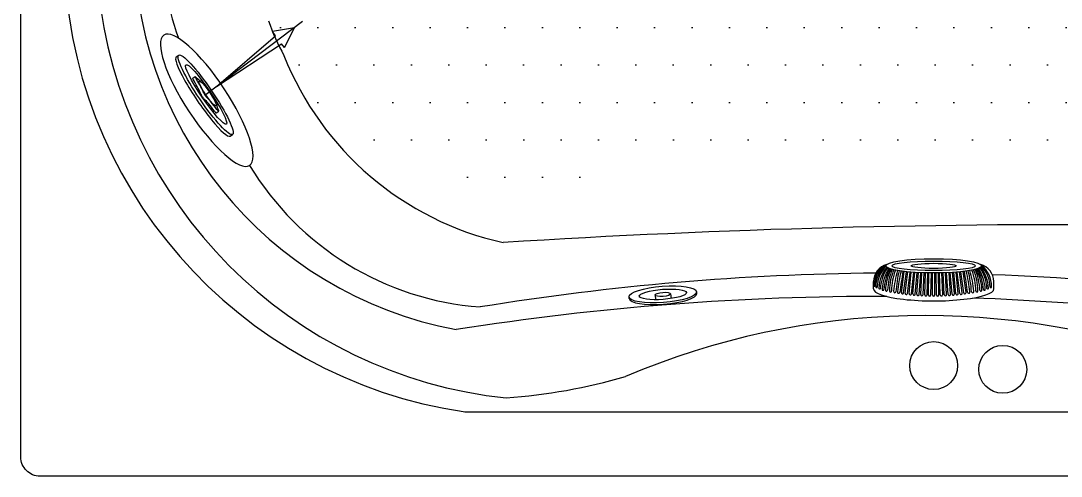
# Model space of a CAD drawing. Header units: millimetres. Extents: x -1237.18 to -1235.66, y 2253.25 to 2254.49.
# Drawn here: x -1237.182 to -1236.313, y 2253.416 to 2253.796 of the extents above; entities that cross this region are included whole.
import ezdxf

# ---------------------------------------------------------------- set-up
doc = ezdxf.new("R2010")
doc.units = ezdxf.units.MM
doc.linetypes.add('CENTER2', pattern=[1.125, 0.75, -0.125, 0.125, -0.125])
doc.layers.add('jacuzzi', color=1, linetype='Continuous')

msp = doc.modelspace()

# ---------------------------------------------------------------- hatches: boundary and pattern name
at = {"layer": 'jacuzzi'}
h = msp.add_hatch(dxfattribs=at)
h.set_pattern_fill('DOTS', color=256, scale=0.5, style=0)
h.set_pattern_definition([(0, (-1242.120998, 2254.85286), (0.015625, 0.03125), [0, -0.03125])])
h.paths.add_polyline_path([(-1236.02669, 2253.87085, 0.445453), (-1236.22803, 2254.06635, -0.018279), (-1236.77883, 2254.08082, 0.282746), (-1236.96182, 2253.97473, 0.069787), (-1236.98267, 2253.91877, -0.701739), (-1236.85016, 2253.87085)])
h.paths.add_polyline_path([(-1236.85016, 2253.87085, -0.701739), (-1236.98267, 2253.82293, 0.069787), (-1236.96182, 2253.76696, 0.282746), (-1236.77883, 2253.66087, -0.018279), (-1236.22803, 2253.67535, 0.445453), (-1236.02669, 2253.87085)])

# ---------------------------------------------------------------- linework, layer by layer
at = {"layer": 'jacuzzi', "linetype": 'CENTER2'}
msp.add_line((-1236.94641, 2253.79528), (-1237.02681, 2253.7345), dxfattribs=at)
at = {"layer": 'jacuzzi'}
for p, q in [((-1237.01813, 2253.74106), (-1236.96889, 2253.78348)), ((-1236.9531, 2253.79018), (-1236.97144, 2253.7869)), ((-1236.96889, 2253.78348), (-1236.97144, 2253.7869)), ((-1236.96148, 2253.77355), (-1236.9531, 2253.79018)), ((-1237.01813, 2253.74106), (-1236.96375, 2253.77659)), ((-1236.96148, 2253.77355), (-1236.96375, 2253.77659)), ((-1237.05178, 2253.76589), (-1237.04971, 2253.76729)), ((-1237.03806, 2253.74799), (-1237.03599, 2253.7494)), ((-1237.0184, 2253.71907), (-1237.01614, 2253.7206)), ((-1237.0068, 2253.69973), (-1237.00473, 2253.70114)), ((-1236.44613, 2253.56912), (-1236.44373, 2253.58672)), ((-1236.44422, 2253.56884), (-1236.44174, 2253.5865)), ((-1236.4429, 2253.56868), (-1236.44079, 2253.58641)), ((-1236.44097, 2253.56843), (-1236.43879, 2253.58623)), ((-1236.43966, 2253.56829), (-1236.43784, 2253.58615)), ((-1236.43772, 2253.56808), (-1236.43583, 2253.58601)), ((-1236.43641, 2253.56796), (-1236.43488, 2253.58594)), ((-1236.43446, 2253.56778), (-1236.43288, 2253.58583)), ((-1236.43316, 2253.56768), (-1236.43193, 2253.58578)), ((-1236.4312, 2253.56754), (-1236.42993, 2253.58568)), ((-1236.42991, 2253.56747), (-1236.42898, 2253.58565)), ((-1236.42793, 2253.56736), (-1236.42698, 2253.58558)), ((-1236.42665, 2253.56731), (-1236.42603, 2253.58555)), ((-1236.42466, 2253.56724), (-1236.42402, 2253.58551)), ((-1236.42339, 2253.5672), (-1236.42307, 2253.58549)), ((-1236.42139, 2253.56717), (-1236.42107, 2253.58547)), ((-1236.42012, 2253.56716), (-1236.42012, 2253.58546)), ((-1236.41812, 2253.56716), (-1236.41812, 2253.58546)), ((-1236.41685, 2253.56717), (-1236.41717, 2253.58547)), ((-1236.41485, 2253.5672), (-1236.41517, 2253.58549)), ((-1236.41358, 2253.56724), (-1236.41422, 2253.58551)), ((-1236.41159, 2253.56731), (-1236.41221, 2253.58555)), ((-1236.41031, 2253.56736), (-1236.41126, 2253.58558)), ((-1236.40833, 2253.56747), (-1236.40926, 2253.58565)), ((-1236.40704, 2253.56754), (-1236.40831, 2253.58568)), ((-1236.40508, 2253.56768), (-1236.40631, 2253.58578)), ((-1236.40378, 2253.56778), (-1236.40536, 2253.58582)), ((-1236.40183, 2253.56796), (-1236.40336, 2253.58594)), ((-1236.40052, 2253.56808), (-1236.40241, 2253.58601)), ((-1236.39858, 2253.56829), (-1236.4004, 2253.58615)), ((-1236.39727, 2253.56843), (-1236.39945, 2253.58623)), ((-1236.39534, 2253.56868), (-1236.39745, 2253.58641)), ((-1236.39402, 2253.56884), (-1236.3965, 2253.5865)), ((-1236.39211, 2253.56912), (-1236.39451, 2253.58672)), ((-1236.46937, 2253.57212), (-1236.46932, 2253.57825)), ((-1236.46937, 2253.57212), (-1236.46932, 2253.57825)), ((-1236.36887, 2253.57212), (-1236.36892, 2253.57825)), ((-1236.67344, 2253.56406), (-1236.67354, 2253.56548)), ((-1236.65185, 2253.56711), (-1236.65155, 2253.56314)), ((-1236.63883, 2253.56809), (-1236.63853, 2253.56412)), ((-1236.61703, 2253.56831), (-1236.61713, 2253.56973)), ((-1236.81061, 2253.4695), (-1236.02763, 2253.4695))]:
    msp.add_line(p, q, dxfattribs=at)
at = {"layer": 'jacuzzi', "color": 3}
msp.add_lwpolyline([(-1237.16562, 2254.32585), (-1235.67262, 2254.32585, -0.414214), (-1235.65662, 2254.30985), (-1235.65662, 2253.43185, -0.414214), (-1235.67262, 2253.41585), (-1237.16562, 2253.41585, -0.414214), (-1237.18162, 2253.43185), (-1237.18162, 2254.30985, -0.414214)], format="xyb", close=True, dxfattribs=at)
at = {"layer": 'jacuzzi'}
for centre in [(-1236.41912, 2253.50817), (-1236.36144, 2253.50501)]:
    msp.add_circle(centre, 0.02, dxfattribs=at)
for centre, radius, start, end in [((-1236.75768, 2253.8621), 0.32944, 178.47877, 259.47415), ((-1236.80326, 2253.86866), 0.26163, 179.51993, 199.48147), ((-1236.75432, 2253.85666), 0.39123, 180.592, 261.72894), ((-1236.73699, 2253.86109), 0.3819, 185.59162, 264.10808), ((-1236.77274, 2253.86927), 0.21498, 199.94865, 208.41836), ((-1236.72309, 2253.86152), 0.25677, 201.60816, 257.46281), ((-1236.77994, 2253.80234), 0.24594, 211.1227, 265.77168), ((-1236.30548, 2246.08757), 7.53818, 89.411314, 93.600131), ((-1236.45432, 2253.57812), 0.015, 105.49086, 179.5), ((-1236.45262, 2253.57697), 0.01653, 113.122, 187.41373), ((-1236.45008, 2253.57612), 0.01811, 119.4273, 183.95223), ((-1236.44557, 2253.57468), 0.02184, 127.83142, 181.64557), ((-1236.44188, 2253.57385), 0.02433, 134.33093, 180.23211), ((-1236.38392, 2253.57812), 0.015, 0.5, 74.44718), ((-1236.39267, 2253.57468), 0.02184, 358.35443, 52.1082), ((-1236.39636, 2253.57385), 0.02433, 359.76789, 45.07391), ((-1236.44871, 2251.41632), 2.16907, 90.49574, 99.26876), ((-1236.436, 2253.57205), 0.02882, 140.68054, 178.32518), ((-1236.43047, 2253.57084), 0.03321, 145.10746, 176.97963), ((-1236.42525, 2253.56941), 0.03705, 147.54921, 176.04178), ((-1236.41371, 2253.5678), 0.04715, 153.23283, 175.40844), ((-1236.41685, 2253.56885), 0.04266, 152.31978, 176.65283), ((-1236.39982, 2253.5672), 0.05807, 158.52803, 176.09219), ((-1236.4121, 2253.5703), 0.04397, 156.13733, 179.44404), ((-1236.40701, 2253.57029), 0.04736, 158.28628, 179.64395), ((-1236.3783, 2253.56483), 0.07446, 162.28509, 175.88477), ((-1236.34029, 2253.56193), 0.11068, 166.74998, 175.90547), ((-1236.30457, 2253.55408), 0.14561, 166.90862, 173.87163), ((-1235.99101, 2253.50863), 0.46046, 170.22079, 172.42841), ((-1236.84723, 2253.50863), 0.46046, 7.57159, 9.77906), ((-1236.53367, 2253.55408), 0.14561, 6.12837, 13.09085), ((-1236.49795, 2253.56193), 0.11068, 4.09453, 13.24924), ((-1236.45994, 2253.56483), 0.07446, 4.11523, 17.71364), ((-1236.43123, 2253.57029), 0.04736, 0.35605, 21.7114), ((-1236.42614, 2253.5703), 0.04397, 0.55596, 23.85986), ((-1236.43842, 2253.5672), 0.05807, 3.90781, 21.46952), ((-1236.42139, 2253.56885), 0.04266, 3.34717, 27.67652), ((-1236.42453, 2253.5678), 0.04715, 4.59156, 26.76328), ((-1236.41299, 2253.56941), 0.03705, 3.95822, 32.44516), ((-1236.40777, 2253.57084), 0.03321, 3.02037, 34.88441), ((-1236.40224, 2253.57205), 0.02882, 1.67482, 39.12626), ((-1236.44871, 2251.41632), 2.16907, 83.38457, 87.92328), ((-1236.46858, 2253.57487), 0.000437, 185.19472, 359.27961), ((-1236.46682, 2253.57383), 0.000615, 158.32043, 352.68044), ((-1236.37142, 2253.57383), 0.000615, 187.31956, 21.67957), ((-1236.46567, 2251.30962), 2.25624, 89.81008, 98.98055), ((-1236.46424, 2253.57267), 0.000615, 158.32043, 352.68044), ((-1236.46147, 2253.57175), 0.000777, 163.19146, 347.36048), ((-1236.4586, 2253.57115), 0.000853, 167.19489, 0.39829), ((-1236.45523, 2253.57042), 0.000886, 160.09872, 10.73855), ((-1236.45163, 2253.56995), 0.000957, 166.43453, 352.62853), ((-1236.44841, 2253.56942), 0.000962, 167.91644, 353.33704), ((-1236.44518, 2253.56894), 0.000966, 169.37771, 354.04407), ((-1236.44194, 2253.56852), 0.000971, 170.81795, 354.75024), ((-1236.43869, 2253.56816), 0.000976, 172.23678, 355.45613), ((-1236.43544, 2253.56785), 0.00098, 173.63389, 356.16231), ((-1236.43218, 2253.5676), 0.000985, 175.00898, 356.8693), ((-1236.42892, 2253.5674), 0.00099, 176.36182, 357.5776), ((-1236.42566, 2253.56727), 0.000995, 177.69222, 358.28769), ((-1236.42239, 2253.56718), 0.001, 179, 359), ((-1236.41912, 2253.56716), 0.001, 180, 0), ((-1236.41585, 2253.56718), 0.001, 181, 1), ((-1236.41258, 2253.56727), 0.000995, 181.71231, 2.30778), ((-1236.40932, 2253.5674), 0.00099, 182.4224, 3.63818), ((-1236.40606, 2253.5676), 0.000985, 183.1307, 4.99102), ((-1236.4028, 2253.56785), 0.00098, 183.83769, 6.36611), ((-1236.39955, 2253.56816), 0.000976, 184.54387, 7.76322), ((-1236.3963, 2253.56852), 0.000971, 185.24976, 9.18205), ((-1236.39306, 2253.56894), 0.000966, 185.95593, 10.62229), ((-1236.38983, 2253.56942), 0.000962, 186.66296, 12.08356), ((-1236.38661, 2253.56995), 0.000957, 187.37147, 13.56547), ((-1236.38301, 2253.57042), 0.000886, 169.26145, 19.90128), ((-1236.37964, 2253.57115), 0.000853, 179.60171, 12.80511), ((-1236.37677, 2253.57175), 0.000777, 192.63952, 16.80854), ((-1236.374, 2253.57267), 0.000615, 187.31956, 21.67957), ((-1236.46567, 2251.30962), 2.25624, 84.13385, 87.99732), ((-1236.42654, 2252.91089), 0.63902, 69.58537, 113.02562), ((-1236.81023, 2253.96046), 0.48046, 274.06298, 286.16338)]:
    msp.add_arc(centre, radius, start, end, dxfattribs=at)
at = {"layer": 'jacuzzi', "extrusion": (0, 0, -1)}
msp.add_ellipse((-1237.02631, 2253.72959), major_axis=(0.03583, -0.05437), ratio=0.268382, dxfattribs=at)
at = {"layer": 'jacuzzi'}
for centre, major_axis, ratio, start_param, end_param in [((-1237.02929, 2253.73281), (-0.02249, 0.03308), 0.15, 0, 3.141593), ((-1237.03656, 2253.74577), (-0.00151, 0.00222), 0.15, 0, 1.378279), ((-1237.03449, 2253.74718), (-0.00151, 0.00222), 0.15, -0.74996, 1.378279), ((-1237.04157, 2253.76155), (-0.01068, 0.01571), 0.15, 2.391632, 3.263235), ((-1237.03946, 2253.74882), (-0.01068, 0.01571), 0.15, 3.648269, 4.519872), ((-1237.04153, 2253.74741), (-0.01068, 0.01571), 0.15, 3.648269, 4.519872), ((-1237.02915, 2253.74397), (-0.00151, 0.00222), 0.15, 4.276588, 6.404827), ((-1237.02156, 2253.73806), (-0.01068, 0.01571), 0.15, 1.134995, 2.006598), ((-1237.02956, 2253.73262), (-0.00151, 0.00222), 0.15, 0.506677, 2.634916), ((-1237.0275, 2253.73403), (-0.00151, 0.00222), 0.15, 0.506677, 2.634916), ((-1237.02021, 2253.71606), (-0.01068, 0.01571), 0.15, -1.378279, -0.506677), ((-1237.01814, 2253.71746), (-0.01068, 0.01571), 0.15, -1.378279, -0.506677), ((-1237.01886, 2253.72883), (-0.00151, 0.00222), 0.15, 3.019951, 5.14819), ((-1237.00708, 2253.71082), (-0.01068, 0.01571), 0.15, -0.121642, 0.74996), ((-1237.01784, 2253.72269), (-0.00151, 0.00222), 0.15, 1.763314, 3.891553), ((-1237.0199, 2253.72128), (-0.00151, 0.00222), 0.15, 1.763314, 3.141593), ((-1236.64534, 2253.5676), (0.0282, 0.00212), 0.241894, 3.141593, 9.424778), ((-1236.64523, 2253.56618), (0.0282, 0.00212), 0.241894, 3.141593, 6.283185), ((-1236.64534, 2253.5676), (0.01969, 0.00148), 0.213721, 3.141593, 9.424778), ((-1236.64534, 2253.5676), (0.00651, 0.00049), 0.258657, 1.570796326794837, 7.853981633974422), ((-1236.41912, 2253.57212), (-0.05025, 0), 0.198307, -0.002011, 3.145054)]:
    msp.add_ellipse(centre, major_axis=major_axis, ratio=ratio, start_param=start_param, end_param=end_param, dxfattribs=at)
for centre, major_axis, ratio in [((-1237.02722, 2253.73422), (-0.02249, 0.03308), 0.15), ((-1237.02681, 2253.7345), (-0.01687, 0.02481), 0.133333), ((-1237.02556, 2253.73534), (-0.00703, 0.01034), 0.15), ((-1236.41912, 2253.5914), (-0.04, 0), 0.1484), ((-1236.41912, 2253.5914), (-0.03493, 0), 0.114375), ((-1236.41912, 2253.5914), (-0.0189, 0), 0.112344)]:
    msp.add_ellipse(centre, major_axis=major_axis, ratio=ratio, dxfattribs=at)

doc.saveas('drawing.dxf')
